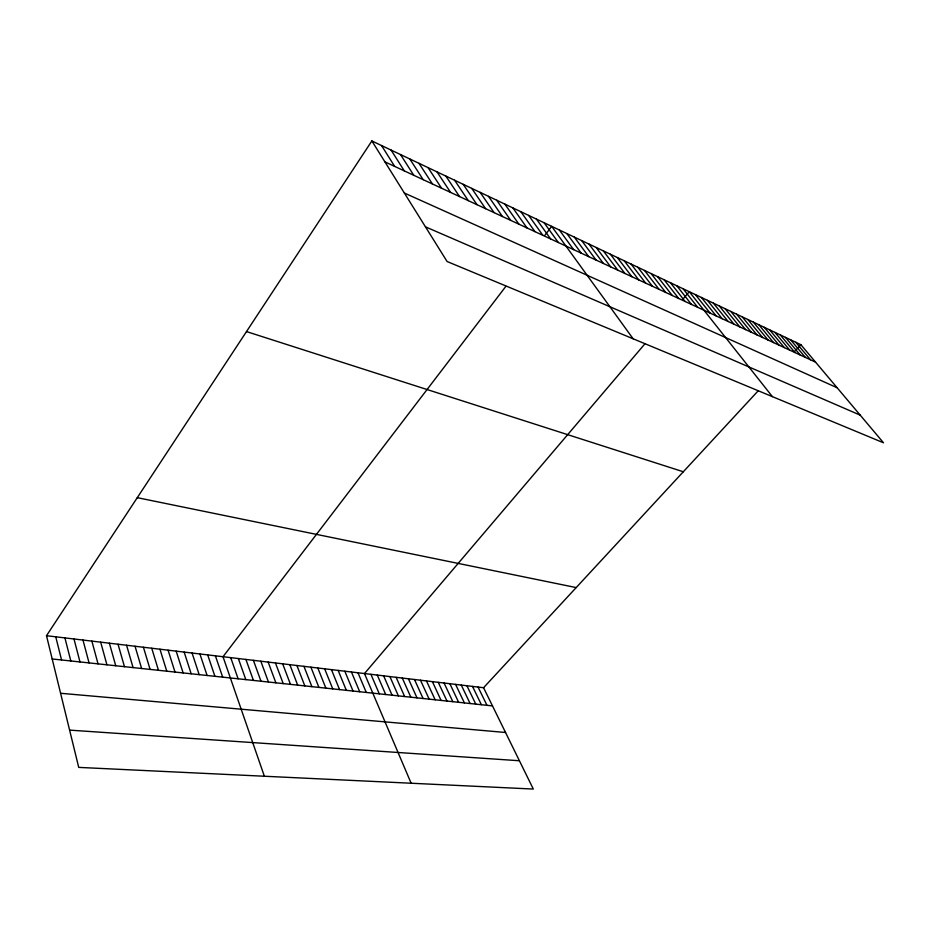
<?xml version="1.0" encoding="UTF-8"?>
<svg xmlns="http://www.w3.org/2000/svg" width="930" height="930" viewBox="0 0 930 930"><rect width="100%" height="100%" fill="white"/><g stroke="black" fill="none" stroke-linecap="round" stroke-linejoin="round"><path stroke-width="1.4" d="M46.5 635.713L483.565 687.723L533.308 789.059L78.725 767.39L46.5 635.713L371.861 140.941L800.858 344.693L883.5 442.785L447.098 261.516L371.861 140.941M505.885 286.324L223.014 656.72L264.364 776.236M544.992 235.127L551.688 226.362L633.109 338.776M644.792 343.984L364.479 673.553L411.13 783.234M682.783 299.321L689.269 291.695L772.4 396.633M483.565 687.723L758.031 390.984M794.615 351.435L800.858 344.693M69.599 730.12L519.417 760.752M60.59 693.28L505.548 732.491M52.196 658.975L492.493 705.905M137.28 497.666L576.193 587.586M246.496 331.58L683.317 471.766M425.463 226.85L860.227 415.152M404.352 193.022L837.128 387.752M384.915 161.867L815.54 362.13M795.778 342.287L810.472 359.771M790.651 339.857L805.345 357.387M785.478 337.392L800.184 354.981M780.258 334.916L794.964 352.563M774.981 332.405L789.698 350.11M769.656 329.883L784.374 347.634M764.274 327.325L778.991 345.135M758.845 324.744L773.562 342.612M753.358 322.14L768.087 340.055M747.825 319.513L762.542 337.485M742.233 316.851L756.95 334.881M736.583 314.177L751.301 332.254M730.875 311.457L745.593 329.604M725.109 308.725L739.827 326.918M719.285 305.958L734.003 324.21M713.403 303.168L728.12 321.478M707.463 300.344L722.168 318.711M701.464 297.495L716.158 315.909M695.396 294.612L710.09 313.084M683.073 288.753L697.744 307.353M676.819 285.789L691.478 304.435M670.484 282.778L685.143 301.483M664.101 279.744L678.737 298.507M657.638 276.675L672.262 295.496M651.105 273.571L665.717 292.45M644.502 270.444L659.103 289.381M637.829 267.27L652.418 286.266M631.086 264.062L645.653 283.115M624.263 260.83L638.805 279.942M617.369 257.552L631.889 276.721M610.394 254.239L624.902 273.467M603.349 250.891L617.822 270.177M596.211 247.508L610.673 266.852M589.004 244.079L603.431 263.492M581.715 240.614L596.107 260.086M574.333 237.115L588.702 256.645M566.87 233.57L581.215 253.158M559.325 229.977L573.636 249.635M544.108 222.758L558.349 242.521M536.447 219.12L550.641 238.94M528.693 215.435L542.853 235.313M520.847 211.703L534.959 231.651M512.907 207.936L526.985 227.931M504.874 204.123L518.905 224.177M496.736 200.264L510.721 220.375M488.517 196.346L502.444 216.527M480.194 192.394L494.074 212.633M471.766 188.395L485.588 208.692M463.233 184.349L477.009 204.693M454.607 180.246L468.313 200.648M445.865 176.096L459.513 196.556M437.019 171.887L450.597 192.417M428.056 167.632L441.576 188.22M418.988 163.331L432.438 183.966M409.805 158.96L423.173 179.664M400.493 154.543L413.792 175.305M391.077 150.067L404.294 170.876M381.533 145.533L394.669 166.4M478.067 687.072L486.96 705.312M472.51 686.41L481.391 704.719M466.918 685.747L475.776 704.126M461.28 685.073L470.115 703.522M455.595 684.399L464.396 702.906M449.864 683.713L458.641 702.301M444.087 683.027L452.84 701.673M438.263 682.329L446.993 701.057M432.392 681.632L441.087 700.43M426.475 680.934L435.147 699.79M420.5 680.225L429.149 699.151M414.489 679.505L423.092 698.511M408.421 678.784L416.989 697.86M402.295 678.051L410.839 697.198M396.122 677.319L404.643 696.535M389.902 676.575L398.377 695.873M383.625 675.831L392.076 695.198M377.301 675.075L385.706 694.524M370.919 674.32L379.289 693.838M357.98 672.785L366.281 692.455M351.435 672.006L359.689 691.746M344.832 671.216L353.04 691.037M338.16 670.425L346.332 690.327M331.44 669.623L339.566 689.607M324.663 668.81L332.742 688.874M317.816 667.996L325.86 688.142M310.911 667.182L318.909 687.41M303.947 666.345L311.899 686.654M296.926 665.52L304.819 685.898M289.834 664.671L297.681 685.143M282.673 663.822L290.474 684.375M275.454 662.962L283.208 683.596M268.166 662.09L275.873 682.818M260.819 661.218L268.456 682.027M253.402 660.335L260.981 681.225M245.904 659.44L253.437 680.423M238.347 658.545L245.822 679.609M230.721 657.638L238.127 678.795M215.388 655.813L222.677 677.145M207.692 654.894L214.923 676.319M199.927 653.976L207.088 675.482M192.08 653.034L199.171 674.645M184.163 652.093L191.185 673.797M176.165 651.151L183.129 672.936M168.097 650.186L174.991 672.065M159.96 649.221L166.772 671.193M151.73 648.233L158.472 670.309M143.429 647.245L150.09 669.414M135.048 646.257L141.627 668.507M126.573 645.246L133.083 667.601M118.029 644.223L124.457 666.682M109.391 643.2L115.739 665.752M100.684 642.165L106.927 664.811M91.872 641.119L98.034 663.869M82.979 640.061L89.059 662.904M73.993 638.991L79.98 661.939M64.926 637.91L70.808 660.963M55.754 636.817L61.554 659.975"/></g></svg>
